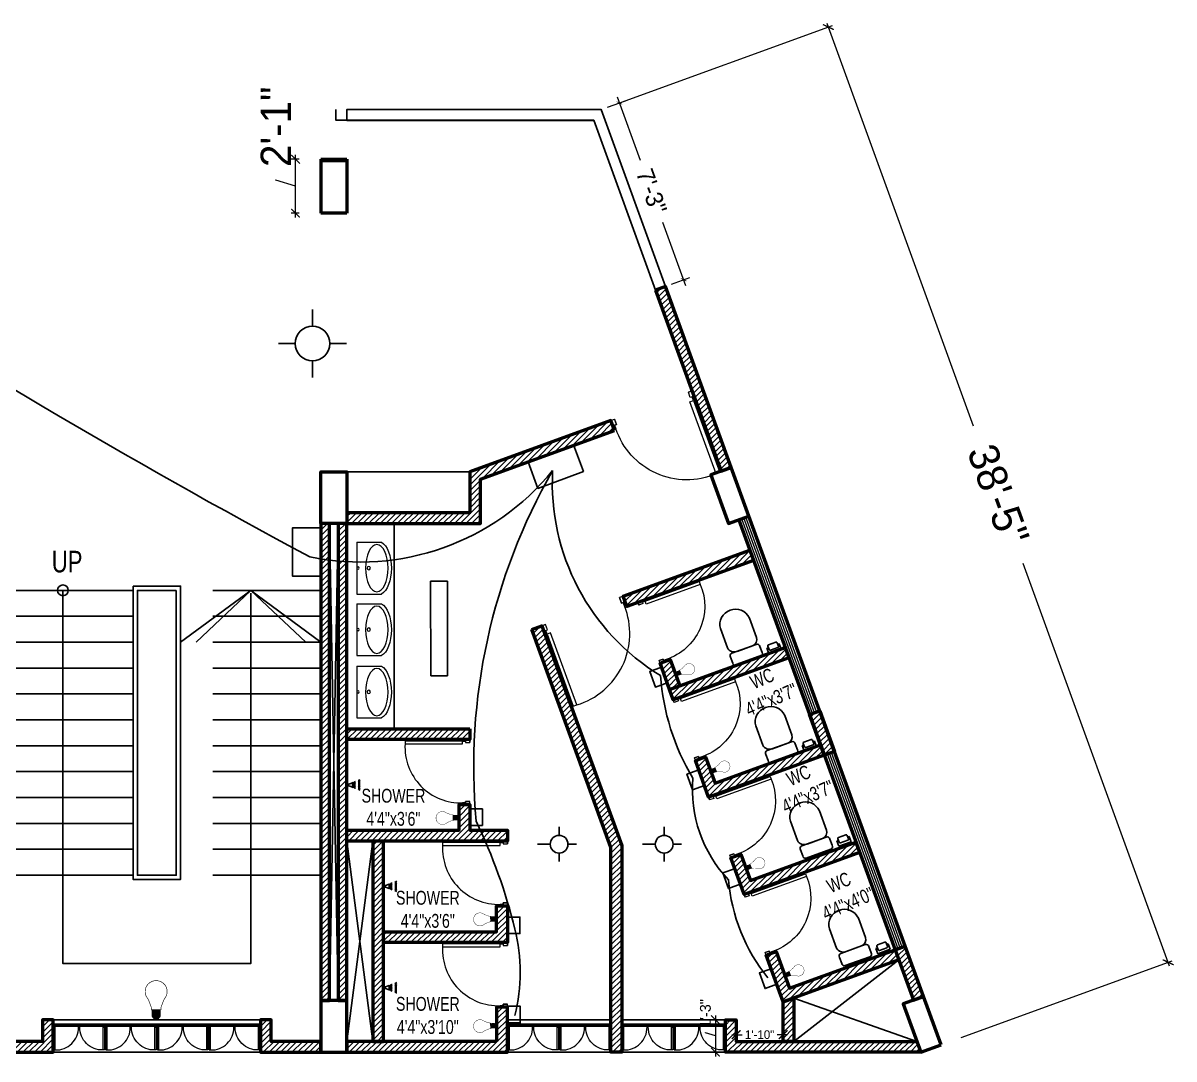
# Model space of a CAD drawing. Extents: x 288 to 4186, y -162 to 1891.
# Drawn here: x 2852 to 3385, y 155 to 635 of the extents above; entities that cross this region are included whole.
import ezdxf

# ---------------------------------------------------------------- set-up
doc = ezdxf.new("R2010")
doc.units = 0
doc.header["$LTSCALE"] = 10
doc.linetypes.add('DASHED2', pattern=[0.375, 0.25, -0.125])
for name, color, linetype, lineweight in [('A-TEXT', 7, 'Continuous', 5), ('ar-DOOR-WOOD', 44, 'Continuous', 0), ('column', 1, 'Continuous', 50), ('Dimension', 18, 'Continuous', 9), ('illustr-TOILET FIXTURE', 171, 'Continuous', 0), ('Main Wall', 250, 'Continuous', 13), ('window', 160, 'Continuous', 9)]:
    doc.layers.add(name, color=color, linetype=linetype, lineweight=lineweight)
for name, color, linetype in [('BOX', 7, 'Continuous'), ('conduit', 160, 'Continuous'), ('Electrical Installation', 50, 'Continuous'), ('plug ins', 7, 'Continuous')]:
    doc.layers.add(name, color=color, linetype=linetype)
doc.layers.add('hatch brick', color=32, linetype='Continuous', lineweight=0, transparency=0.4)
doc.styles.add('SIMPLE', font='romantic.ttf')
doc.dimstyles.new('Architectural', dxfattribs={"dimtxt": 14, "dimasz": 4, "dimexe": 2, "dimexo": 10, "dimgap": 0.09, "dimtad": 0, "dimdec": 0, "dimzin": 0, "dimdsep": 46, "dimlunit": 4, "dimtxsty": 'Standard', "dimblk": 'ARCHTICK', "dimcen": 0.09, "dimdle": 2, "dimclrd": 256, "dimclre": 256, "dimclrt": 256, "dimadec": 0, "dimazin": 0, "dimtfac": 1, "dimtdec": 0, "dimtofl": 0, "dimtmove": 1, "dimatfit": 2, "dimfxl": 12, "dimtolj": 1, "dimtzin": 0, "dimlwd": -1, "dimlwe": -1, "dimarcsym": 0})
doc.dimstyles.new('Architectural small', dxfattribs={"dimtxt": 8, "dimasz": 2, "dimexe": 3, "dimexo": 3, "dimgap": 0.09, "dimtad": 0, "dimdec": 0, "dimzin": 0, "dimdsep": 46, "dimlunit": 4, "dimtxsty": 'Standard', "dimblk": 'ARCHTICK', "dimcen": 0.09, "dimdle": 3, "dimclrd": 6, "dimclre": 6, "dimclrt": 5, "dimadec": 0, "dimazin": 0, "dimtfac": 1, "dimtdec": 0, "dimtofl": 0, "dimtmove": 1, "dimatfit": 2, "dimfxl": 12, "dimtolj": 1, "dimtzin": 0, "dimlwd": 18, "dimlwe": 18, "dimarcsym": 0})
pattern_1 = [(45, (0, 0), (-1.325825, 1.325825), [])]

# ---------------------------------------------------------------- blocks, each defined once
blk = doc.blocks.new('_ArchTick')
at = {"color": 0, "linetype": 'ByBlock', "const_width": 0.15}
blk.add_lwpolyline([(-0.5, -0.5), (0.5, 0.5)], dxfattribs=at)
blk = doc.blocks.new('*D29')
at = {"layer": 'Defpoints', "color": 0, "transparency": 16777216}
for p in [(3120.02, 594.81), (3382.68, 199.64), (3277.44, 161.42)]:
    blk.add_point(p, dxfattribs=at)
at = {"layer": 'Dimension', "transparency": 16777216}
for p, q in [((3224.57, 634.92), (3292.38, 448.22)), ((3129.42, 598.23), (3227.13, 633.72)), ((3383.36, 197.76), (3315.54, 384.45)), ((3286.84, 164.83), (3384.56, 200.32))]:
    blk.add_line(p, q, dxfattribs=at)
at = {"layer": 'Dimension', "transparency": 16777216, "xscale": 4, "yscale": 4, "zscale": 4}
for p, rotation in [((3225.25, 633.04), 109.9628844869782), ((3382.68, 199.64), 289.9628844869782)]:
    blk.add_blockref('_ArchTick', p, dxfattribs=dict(at, rotation=rotation))
at = {"layer": 'Dimension', "transparency": 16777216, "insert": (3303.96, 416.34), "char_height": 14, "attachment_point": 5, "rotation": 289.9629}
blk.add_mtext('\\A1;38\'-5"', dxfattribs=at)
blk = doc.blocks.new('*D31')
at = {"layer": 'Defpoints', "color": 0, "transparency": 16777216}
for p in [(3120.02, 594.81), (3149.78, 512.87), (3158.18, 515.92)]:
    blk.add_point(p, dxfattribs=at)
at = {"layer": 'Dimension', "color": 6, "lineweight": 18, "transparency": 16777216}
for p, q in [((3122.84, 595.84), (3131.24, 598.89)), ((3127.39, 600.68), (3138.03, 571.39)), ((3159.2, 513.1), (3148.56, 542.4)), ((3152.6, 513.9), (3161, 516.95))]:
    blk.add_line(p, q, dxfattribs=at)
at = {"layer": 'Dimension', "color": 6, "lineweight": 18, "transparency": 16777216, "xscale": 2, "yscale": 2, "zscale": 2}
for p, rotation in [((3128.42, 597.86), 109.9610434408243), ((3158.18, 515.92), 289.9610434408243)]:
    blk.add_blockref('_ArchTick', p, dxfattribs=dict(at, rotation=rotation))
at = {"layer": 'Dimension', "color": 5, "transparency": 16777216, "insert": (3143.3, 556.89), "char_height": 8, "attachment_point": 5, "rotation": 289.961}
blk.add_mtext('\\A1;7\'-3"', dxfattribs=at)
blk = doc.blocks.new('DOOR_45')
at = {"layer": 'ar-DOOR-WOOD'}
for p, q in [((-11008.75, 15426.44), (-11008.75, 15424.44)), ((-10968.75, 15426.44), (-11008.75, 15426.44)), ((-11008.75, 15424.44), (-10968.75, 15424.44)), ((-10968.75, 15427.44), (-10963.75, 15427.44)), ((-10968.75, 15427.44), (-10968.75, 15426.44)), ((-10968.75, 15424.44), (-10968.75, 15426.44)), ((-10968.75, 15426.44), (-10966.75, 15426.44)), ((-10966.75, 15426.44), (-10966.75, 15425.44)), ((-10966.75, 15425.44), (-10963.75, 15425.44)), ((-10963.75, 15427.44), (-10963.75, 15425.44)), ((-10968.75, 15382.44), (-10968.75, 15383.44)), ((-10968.75, 15383.44), (-10966.75, 15383.44)), ((-10968.75, 15382.44), (-10963.75, 15382.44)), ((-10966.75, 15384.44), (-10963.75, 15384.44)), ((-10966.75, 15383.44), (-10966.75, 15384.44)), ((-10963.75, 15382.44), (-10963.75, 15384.44))]:
    blk.add_line(p, q, dxfattribs=at)
for points in [[(-10968.75, 15426.44), (-11008.75, 15426.44), (-11008.75, 15424.44), (-10968.75, 15424.44)], [(-10963.75, 15427.44), (-10968.75, 15427.44), (-10968.75, 15426.44), (-10966.75, 15426.44), (-10966.75, 15425.44), (-10963.75, 15425.44)], [(-10968.75, 15383.44), (-10968.75, 15382.44), (-10963.75, 15382.44), (-10963.75, 15384.44), (-10966.75, 15384.44), (-10966.75, 15383.44)]]:
    blk.add_lwpolyline(points, close=True, dxfattribs=at)
blk.add_arc((-10969.89, 15422.35), 38.92, 176.90834, 271.67702, dxfattribs=at)
blk = doc.blocks.new('T-FIX-027')
at = {"layer": 'illustr-TOILET FIXTURE'}
for p, q in [((-11843.84, 14568.89), (-11843.84, 14557.43)), ((-11843.84, 14568.89), (-11843.84, 14557.43)), ((-11843.84, 14568.89), (-11819.84, 14568.89)), ((-11843.84, 14568.89), (-11819.84, 14568.89)), ((-11819.84, 14568.89), (-11819.84, 14557.43)), ((-11819.84, 14568.89), (-11819.84, 14557.43))]:
    blk.add_line(p, q, dxfattribs=at)
for centre, radius in [((-11831.91, 14568.32), 0.508), ((-11831.91, 14568.32), 0.508), ((-11831.91, 14563.34), 0.762), ((-11831.91, 14563.34), 0.762)]:
    blk.add_circle(centre, radius, dxfattribs=at)
blk.add_ellipse((-11831.84, 14559.64), major_axis=(-10.93, 0), ratio=0.480383, dxfattribs=at)
blk.add_ellipse((-11831.84, 14559.64), major_axis=(-10.93, 0), ratio=0.480383, dxfattribs=at)
blk.add_ellipse((-11831.84, 14558.89), major_axis=(-12.37, 0), ratio=0.48498, start_param=6.528919, end_param=9.179045, dxfattribs=at)
blk.add_ellipse((-11831.84, 14558.89), major_axis=(-12.37, 0), ratio=0.48498, start_param=6.528919, end_param=9.179045, dxfattribs=at)
blk = doc.blocks.new('stair final')
for points in [[(82, 124), (82, -90), (-70, -90), (-70, 124)], [(-37.5, 124), (-37.5, -49), (49.5, -49), (49.5, 122.75)], [(17, 100), (49.5, 124), (82, 100)], [(24.2, 100), (49.5, 124)], [(49.5, 124), (75, 100)], [(82, -8), (82, -90)]]:
    blk.add_lwpolyline(points)
blk.add_lwpolyline([(-5, 126), (17, 126), (17, -10), (-5, -10)], close=True)
blk.add_circle((-37.5, 124), 2.49)
at = {"layer": 'BOX', "ltscale": 2000}
for p, q in [((-5, 124), (-70, 124)), ((-5, 112), (-70, 112)), ((-5, 100), (-70, 100)), ((-5, 88), (-70, 88)), ((-5, 76), (-70, 76)), ((-5, 64), (-70, 64)), ((-5, 52), (-70, 52)), ((-5, 40), (-70, 40)), ((-5, 28), (-70, 28)), ((-5, 16), (-70, 16)), ((-5, 4), (-70, 4)), ((-5, -8), (-70, -8)), ((0, -8), (-3, -8)), ((15, -8), (12, -8))]:
    blk.add_line(p, q, dxfattribs=at)
at = {"layer": 'BOX', "linetype": 'DASHED2', "ltscale": 20}
for p, q in [((82, 124), (17, 124)), ((82, 112), (17, 112)), ((82, 100), (17, 100)), ((82, 88), (17, 88)), ((82, 76), (17, 76)), ((82, 64), (17, 64)), ((82, 52), (17, 52)), ((82, 40), (17, 40)), ((82, 28), (17, 28)), ((82, 16), (17, 16)), ((82, 4), (17, 4)), ((82, -8), (17, -8))]:
    blk.add_line(p, q, dxfattribs=at)
at = {"layer": 'BOX', "ltscale": 2000}
for points in [[(17, 124), (17, -10), (-5, -10), (-5, 124)], [(-3, 124), (15, 124)]]:
    blk.add_lwpolyline(points, dxfattribs=at)
blk.add_lwpolyline([(15, 124), (15, -8), (-3, -8), (-3, 124)], close=True, dxfattribs=at)
blk = doc.blocks.new('wc')
at = {"linetype": 'Continuous'}
for p, q in [((17795.02, 10409.39), (17795.02, 10412.39)), ((17796.16, 10413.89), (17808.33, 10413.89)), ((17809.55, 10412.39), (17809.55, 10409.39)), ((17795.14, 10404.89), (17795.14, 10395.33)), ((17808.24, 10407.89), (17796.16, 10407.89)), ((17806.43, 10407.89), (17798.79, 10407.89)), ((17809.43, 10395.33), (17809.43, 10404.89)), ((17802.29, 10388.83), (17802.29, 10388.83))]:
    blk.add_line(p, q, dxfattribs=at)
for centre, radius, start, end in [((17796.22, 10412.67), 1.22, 92.839, 193.0763), ((17796.22, 10409.11), 1.22, 166.9235, 267.161), ((17808.21, 10409.24), 1.35, 271.2066, 6.2687), ((17808.28, 10412.6), 1.29, 350.3937, 88.0376), ((17798.7, 10404.28), 3.61, 88.6213, 170.3077), ((17806.43, 10404.89), 3, 0, 90), ((17802.2, 10395.91), 7.08, 184.6705, 270.7333), ((17802.38, 10395.91), 7.08, 269.2667, 355.3295)]:
    blk.add_arc(centre, radius, start, end, dxfattribs=at)
blk = doc.blocks.new('nap')
at = {"linetype": 'Continuous'}
for p, q in [((17810.88, 10410.98), (17810.88, 10413.6)), ((17810.88, 10413.6), (17817, 10413.6)), ((17811.65, 10410.98), (17810.88, 10410.98)), ((17811.65, 10410.19), (17811.65, 10411.93)), ((17812.15, 10412.43), (17815.76, 10412.43)), ((17815.76, 10409.69), (17812.15, 10409.69)), ((17816.26, 10411.93), (17816.26, 10410.19)), ((17817, 10410.98), (17816.26, 10410.98)), ((17817, 10413.6), (17817, 10410.98))]:
    blk.add_line(p, q, dxfattribs=at)
for centre, start, end in [((17812.15, 10411.93), 90, 180), ((17812.15, 10410.19), 180, 270), ((17815.76, 10411.93), 0, 90), ((17815.76, 10410.19), 270, 0)]:
    blk.add_arc(centre, 0.5, start, end, dxfattribs=at)
blk = doc.blocks.new('toilet stair block final')
h = blk.add_hatch()
h.set_pattern_fill('ANSI31', color=256, scale=15)
h.set_pattern_definition([(45, (1.7069, -4.6996), (-1.325825, 1.325825), [])])
h.paths.add_polyline_path([(145.14, -46.57), (150.14, -44.75), (150.14, -64.82), (145.14, -64.82)])
at = {"layer": 'hatch brick'}
h = blk.add_hatch(dxfattribs=at)
h.set_pattern_fill('ANSI31', color=256, scale=15)
h.set_pattern_definition(pattern_1)
h.paths.add_polyline_path([(85.96, 283.35), (116.45, 199.41), (121.15, 201.12), (90.63, 285.05)])
h = blk.add_hatch(dxfattribs=at)
h.set_pattern_fill('ANSI31', color=256, scale=15)
h.set_pattern_definition(pattern_1)
edge = h.paths.add_edge_path()
edge.add_line((67.04, 218.27), (65.33, 222.97))
edge.add_line((65.33, 222.97), (0, 199.18))
edge.add_line((0, 199.18), (0, 180.18))
edge.add_line((0, 180.18), (-57, 180.18))
edge.add_line((-57, 180.18), (-57, 175.18))
edge.add_line((-57, 175.18), (5, 175.18))
edge.add_line((5, 175.18), (5, 195.68))
edge.add_line((5, 195.68), (67.04, 218.27))
h = blk.add_hatch(dxfattribs=at)
h.set_pattern_fill('ANSI31', color=256, scale=15)
h.set_pattern_definition(pattern_1)
h.paths.add_polyline_path([(-233, 175.18), (-233, -45.82), (-229, -45.82), (-229, 175.18)])
h = blk.add_hatch(dxfattribs=at)
h.set_pattern_fill('ANSI31', color=256, scale=15)
h.set_pattern_definition([(45, (7, 0), (-1.325825, 1.325825), [])])
h.paths.add_polyline_path([(-225, 175.18), (-225, -45.82), (-221, -45.82), (-221, 175.18)])
h = blk.add_hatch(dxfattribs=at)
h.set_pattern_fill('ANSI31', color=256, scale=15)
h.set_pattern_definition([(45, (164, 0), (-1.325825, 1.325825), [])])
h.paths.add_polyline_path([(-69, 175.18), (-69, -45.82), (-65, -45.82), (-65, 175.18)])
h = blk.add_hatch(dxfattribs=at)
h.set_pattern_fill('ANSI31', color=256, scale=15)
h.set_pattern_definition(pattern_1)
h.paths.add_polyline_path([(-61, 175.18), (-61, -45.82), (-57, -45.82), (-57, 175.18)])
h = blk.add_hatch(dxfattribs=at)
h.set_pattern_fill('ANSI31', color=256, scale=15)
h.set_pattern_definition([(45, (-1.4041, 77.1201), (-1.325825, 1.325825), [])])
h.paths.add_polyline_path([(131.46, 158.06), (72.72, 136.72), (71.01, 141.42), (129.75, 162.76)])
h = blk.add_hatch(dxfattribs=at)
h.set_pattern_fill('ANSI31', color=256, scale=15)
h.set_pattern_definition(pattern_1)
edge = h.paths.add_edge_path()
edge.add_line((28.72, 126.06), (33.42, 127.77))
edge.add_line((33.42, 127.77), (70.4, 25.94))
edge.add_line((70.4, 25.94), (70.4, -69.82))
edge.add_line((70.4, -69.82), (65.4, -69.82))
edge.add_line((65.4, -69.82), (65.4, 25.06))
edge.add_line((65.4, 25.06), (28.72, 126.06))
h = blk.add_hatch(dxfattribs=at)
h.set_pattern_fill('ANSI31', color=256, scale=15)
h.set_pattern_definition([(45, (-1.0627, 76.1802), (-1.325825, 1.325825), [])])
edge = h.paths.add_edge_path()
edge.add_line((94.28, 93.48), (88.13, 110.4))
edge.add_line((88.13, 110.4), (92.83, 112.11))
edge.add_line((92.83, 112.11), (97.27, 99.88))
edge.add_line((97.27, 99.88), (146.14, 117.64))
edge.add_line((146.14, 117.64), (147.85, 112.94))
edge.add_line((147.85, 112.94), (94.28, 93.48))
h = blk.add_hatch(dxfattribs=at)
h.set_pattern_fill('ANSI31', color=256, scale=15)
h.set_pattern_definition([(45, (-56625.152, -18759.7349), (-1.325825215, 1.325825215), [])])
edge = h.paths.add_edge_path()
edge.add_line((157.41, 86.62), (162.11, 88.33))
edge.add_line((162.11, 88.33), (168.94, 69.53))
edge.add_line((168.94, 69.53), (164.23, 67.82))
edge.add_line((164.23, 67.82), (157.4, 86.62))
h = blk.add_hatch(dxfattribs=at)
h.set_pattern_fill('ANSI31', color=256, scale=15)
h.set_pattern_definition(pattern_1)
h.paths.add_polyline_path([(0, 80), (0, 75), (-57, 75), (-57, 80)])
h = blk.add_hatch(dxfattribs=at)
h.set_pattern_fill('ANSI31', color=256, scale=15)
h.set_pattern_definition([(45, (15.3236, 31.0638), (-1.325825, 1.325825), [])])
edge = h.paths.add_edge_path()
edge.add_line((110.66, 48.37), (104.52, 65.29))
edge.add_line((104.52, 65.29), (109.22, 66.99))
edge.add_line((109.22, 66.99), (113.66, 54.77))
edge.add_line((113.66, 54.77), (162.52, 72.52))
edge.add_line((162.52, 72.52), (164.23, 67.82))
edge.add_line((164.23, 67.82), (110.66, 48.37))
h = blk.add_hatch(dxfattribs=at)
h.set_pattern_fill('ANSI31', color=256, scale=15)
h.set_pattern_definition(pattern_1)
h.paths.add_polyline_path([(0, 28), (-57, 28), (-57, 33), (-5, 33), (-5, 45), (0, 45), (0, 33), (17.4, 33), (17.4, 28)])
h = blk.add_hatch(dxfattribs=at)
h.set_pattern_fill('ANSI31', color=256, scale=15)
h.set_pattern_definition(pattern_1)
h.paths.add_polyline_path([(-45, -64.82), (-40, -64.82), (-40, 28), (-45, 28)])
h = blk.add_hatch(dxfattribs=at)
h.set_pattern_fill('ANSI31', color=256, scale=15)
h.set_pattern_definition([(45, (15.3236, 31.0638), (-1.325825, 1.325825), [])])
h.paths.add_polyline_path([(125.34, 7.95), (120.9, 20.17), (125.6, 21.88), (130.04, 9.66), (178.91, 27.41), (180.62, 22.71), (127.05, 3.25)])
h = blk.add_hatch(dxfattribs=at)
h.set_pattern_fill('ANSI31', color=256, scale=15)
h.set_pattern_definition([(45, (17.4023, 0), (-1.325825, 1.325825), [])])
h.paths.add_polyline_path([(-40, -14), (12.4, -14), (12.4, -2), (17.4, -2), (17.4, -19), (-40, -19)])
h = blk.add_hatch(dxfattribs=at)
h.set_pattern_fill('ANSI31', color=256, scale=15)
h.set_pattern_definition(pattern_1)
h.paths.add_polyline_path([(201.71, -20.7), (197.01, -22.41), (205.51, -45.81), (210.21, -44.1)])
h = blk.add_hatch(dxfattribs=at)
h.set_pattern_fill('ANSI31', color=256, scale=15)
h.set_pattern_definition([(45, (33.4168, -18.7522), (-1.325825, 1.325825), [])])
h.paths.add_polyline_path([(143.44, -41.87), (137.29, -24.95), (141.99, -23.24), (148.14, -40.16), (197.01, -22.41), (198.72, -27.11), (145.14, -46.57)])
h = blk.add_hatch(dxfattribs=at)
h.set_pattern_fill('ANSI31', color=256, scale=15)
h.set_pattern_definition(pattern_1)
h.paths.add_polyline_path([(12.4, -64.82), (0, -64.82), (-57, -64.82), (-57, -69.82), (17.4, -69.82), (17.4, -49), (12.4, -49)])
h = blk.add_hatch(dxfattribs=at)
h.set_pattern_fill('ANSI31', color=256, scale=15)
h.set_pattern_definition(pattern_1)
h.paths.add_polyline_path([(-193, -64.82), (-193, -54.82), (-198, -54.82), (-198, -64.82), (-221, -64.82), (-221, -69.82), (-193, -69.82)])
h = blk.add_hatch(dxfattribs=at)
h.set_pattern_fill('ANSI31', color=256, scale=15)
h.set_pattern_definition(pattern_1)
h.paths.add_polyline_path([(-97, -64.82), (-97, -69.82), (-69, -69.82), (-69, -64.82), (-92, -64.82), (-92, -54.82), (-97, -54.82)])
h = blk.add_hatch(dxfattribs=at)
h.set_pattern_fill('ANSI31', color=256, scale=15)
h.set_pattern_definition(pattern_1)
h.paths.add_polyline_path([(118.4, -54.82), (123.4, -54.82), (123.4, -64.82), (207.11, -64.82), (208.92, -69.82), (118.4, -69.82)])
for points in [[(-62, 367), (-62, 362), (57.4, 362), (85.96, 283.35)], [(90.63, 285.05), (60.9, 367), (-57, 367)], [(-229, 175.18), (-225, -45.82)], [(-229, -45.82), (-225, 175.18)], [(-65, -45.82), (-61, 175.18)], [(-65, 175.18), (-61, -45.82)], [(-57, 28), (-45, -64.82)], [(-57, -64.82), (-45, 28)], [(150.14, -64.82), (198.72, -27.11)], [(150.14, -44.75), (207.11, -64.82)]]:
    blk.add_lwpolyline(points)
at = {"color": 0, "lineweight": 50}
for points in [[(85.96, 283.35), (116.45, 199.41), (121.15, 201.12), (90.63, 285.05), (85.96, 283.35)], [(67.04, 218.27), (65.33, 222.97), (0, 199.18), (0, 180.18), (-57, 180.18), (-57, 175.18), (5, 175.18), (5, 195.68), (67.04, 218.27)], [(124.63, 176.85), (197.01, -22.41), (201.71, -20.7), (129.33, 178.56)], [(28.72, 126.06), (33.42, 127.77), (70.4, 25.94), (70.4, -69.82), (65.4, -69.82), (65.4, 25.06), (28.72, 126.06)], [(94.28, 93.48), (88.13, 110.4), (92.83, 112.11), (97.27, 99.88), (146.14, 117.64), (147.85, 112.94), (94.28, 93.48), (94.28, 93.48)], [(157.41, 86.62), (162.11, 88.33), (168.94, 69.53), (164.23, 67.82), (157.4, 86.62)], [(0, 80), (0, 75), (-57, 75), (-57, 80), (0, 80)], [(110.66, 48.37), (104.52, 65.29), (109.22, 66.99), (113.66, 54.77), (162.52, 72.52), (164.23, 67.82), (110.66, 48.37), (110.66, 48.37)], [(0, 28), (-57, 28), (-57, 33), (-5, 33), (-5, 45), (0, 45), (0, 33), (17.4, 33), (17.4, 28), (0, 28)], [(125.34, 7.95), (120.9, 20.17), (125.6, 21.88), (130.04, 9.66), (178.91, 27.41), (180.62, 22.71), (127.05, 3.25), (125.34, 7.95)], [(143.44, -41.87), (137.29, -24.95), (141.99, -23.24), (148.14, -40.16), (197.01, -22.41), (198.72, -27.11), (145.14, -46.57), (143.44, -41.87)], [(12.4, -64.82), (0, -64.82), (0, -64.82), (-57, -64.82), (-57, -69.82), (17.4, -69.82), (17.4, -69.82), (17.4, -49), (12.4, -49), (12.4, -64.82)]]:
    blk.add_lwpolyline(points, dxfattribs=at)
at = {"color": 1, "lineweight": 50}
blk.add_lwpolyline([(-57, 175.18), (-69, 175.18), (-69, 199.18), (-57, 199.18), (-57, 175.18)], dxfattribs=at)
for points in [[(129.33, 178.56), (121.14, 201.12), (111.74, 197.7), (119.93, 175.15)], [(218.32, -66.4), (210.21, -44.07), (200.81, -47.49), (208.92, -69.82)]]:
    blk.add_lwpolyline(points, close=True, dxfattribs=at)
at = {"color": 0, "lineweight": 50}
for points in [[(-61, 175.18), (-61, -45.82), (-57, -45.82), (-57, 175.18)], [(131.46, 158.06), (72.72, 136.72), (71.01, 141.42), (129.75, 162.76)], [(147.85, 112.94), (94.28, 93.48), (92.57, 98.18), (146.14, 117.64)], [(-45, -64.82), (-40, -64.82), (-40, 28), (-45, 28)], [(-40, -14), (12.4, -14), (12.4, -2), (17.4, -2), (17.4, -19), (-40, -19)], [(201.71, -20.7), (197.01, -22.41), (205.51, -45.81), (210.21, -44.1)], [(145.14, -46.57), (150.14, -44.75), (150.14, -64.82), (145.14, -64.82)], [(-193, -64.82), (-193, -54.82), (-198, -54.82), (-198, -64.82), (-221, -64.82), (-221, -69.82), (-193, -69.82)], [(-97, -64.82), (-97, -69.82), (-69, -69.82), (-69, -64.82), (-92, -64.82), (-92, -54.82), (-97, -54.82)], [(118.4, -54.82), (118.4, -54.82), (123.4, -54.82), (123.4, -64.82), (207.11, -64.82), (208.92, -69.82), (118.4, -69.82)]]:
    blk.add_lwpolyline(points, close=True, dxfattribs=at)
blk.add_lwpolyline([(-193, -69.82), (-97, -69.82), (-97, -54.82), (-193, -54.82)], close=True)
at = {"layer": 'BOX', "ltscale": 2000}
for p, q in [((0, 199.18), (-57, 199.18)), ((-57, 175.18), (-57, 80.18)), ((-35, 175.18), (-35, 80.18))]:
    blk.add_line(p, q, dxfattribs=at)
for points in [[(65.4, -69.82), (17.4, -69.82), (17.4, -54.82), (65.4, -54.82)], [(118.4, -69.82), (70.4, -69.82), (70.4, -54.82), (118.4, -54.82)]]:
    blk.add_lwpolyline(points, close=True, dxfattribs=at)
at = {"layer": 'Main Wall', "color": 1, "lineweight": 50}
for points in [[(-233, 175.18), (-221, 175.18), (-221, 199.18), (-233, 199.18), (-233, 175.18)], [(-233, -69.82), (-221, -69.82), (-221, -45.82), (-233, -45.82), (-233, -69.82)], [(-69, -69.82), (-57, -69.82), (-57, -45.82), (-69, -45.82), (-69, -69.82)]]:
    blk.add_lwpolyline(points, dxfattribs=at)
at = {"layer": 'Main Wall', "color": 0, "lineweight": 50}
for points in [[(-233, 175.18), (-233, -45.82), (-229, -45.82), (-229, 175.18)], [(-225, 175.18), (-225, -45.82), (-221, -45.82), (-221, 175.18)], [(-69, 175.18), (-69, -45.82), (-65, -45.82), (-65, 175.18)]]:
    blk.add_lwpolyline(points, close=True, dxfattribs=at)
at = {"layer": 'window', "ltscale": 2000}
for points in [[(158.82, 87.14), (126.05, 177.37)], [(159.76, 87.48), (126.98, 177.71)], [(160.7, 87.82), (127.92, 178.05)], [(198.42, -21.9), (165.65, 68.34)], [(199.36, -21.55), (166.59, 68.68)], [(200.3, -21.21), (167.53, 69.02)]]:
    blk.add_lwpolyline(points, dxfattribs=at)
at = {"extrusion": (0, 0, -1)}
for p, xscale, yscale, zscale, rotation in [((16117.31, 4701.45), 0.8888892124533201, 0.8888892124533201, -0.8888892124533201, 69.99006771556789), ((3281.08, -12023.71), 0.6666666666666669, 0.6666666666666669, -0.6666666666666669, 340.0389565718659), ((3264.7, -12068.82), 0.6666666666666669, 0.6666666666666669, -0.6666666666666669, 340.0389565718659), ((3248.31, -12113.94), 0.6666666666666669, 0.6666666666666669, -0.6666666666666669, 340.0389565718659), ((3231.93, -12159.05), 0.6666666666666669, 0.6666666666666669, -0.6666666666666669, 340.0389565718659)]:
    blk.add_blockref('DOOR_45', p, dxfattribs=dict(at, xscale=xscale, yscale=yscale, zscale=zscale, rotation=rotation))
blk.add_blockref('stair final', (-151, 20.18))
at = {"extrusion": (0, 0, -1), "zscale": -1, "rotation": 160.0389565718658}
for name, p in [('wc', (20158.79, 3822.37)), ('nap', (20157.38, 3822.57)), ('wc', (20142.41, 3777.25)), ('nap', (20141, 3777.46)), ('wc', (20126.36, 3733.08)), ('nap', (20124.95, 3733.28)), ('wc', (20108.27, 3683.26)), ('nap', (20106.86, 3683.46))]:
    blk.add_blockref(name, p, dxfattribs=at)
at = {"xscale": 0.666666606798147, "yscale": 0.666666606798147, "zscale": 0.666666606798147}
for p in [(7309.17, -10209.96), (7326.57, -10256.96), (7326.57, -10303.96)]:
    blk.add_blockref('DOOR_45', p, dxfattribs=at)
at = {"layer": 'illustr-TOILET FIXTURE', "extrusion": (0, 0, -1), "zscale": -1, "rotation": 270}
for p in [(-14516.54, -11677.4), (-14516.54, -11705.92), (-14516.54, -11734.81)]:
    blk.add_blockref('T-FIX-027', p, dxfattribs=at)
at = {"layer": 'Main Wall', "xscale": 0.888888888888914, "yscale": 0.888888888888914, "zscale": 0.888888888888914, "rotation": 109.9621850072985}
blk.add_blockref('DOOR_45', (9595.65, 13969.5), dxfattribs=at)
blk = doc.blocks.new('DOOR_40')
at = {"layer": 'ar-DOOR-WOOD'}
for p, q in [((-11029.1, 15421.4), (-11064.1, 15421.4)), ((-11064.1, 15421.4), (-11064.1, 15419.4)), ((-11064.1, 15419.4), (-11029.1, 15419.4)), ((-11029.1, 15422.4), (-11024.1, 15422.4)), ((-11029.1, 15422.4), (-11029.1, 15421.4)), ((-11029.1, 15419.4), (-11029.1, 15421.4)), ((-11029.1, 15421.4), (-11027.1, 15421.4)), ((-11027.1, 15421.4), (-11027.1, 15420.4)), ((-11027.1, 15420.4), (-11024.1, 15420.4)), ((-11024.1, 15422.4), (-11024.1, 15420.4)), ((-11029.1, 15383.4), (-11027.1, 15383.4)), ((-11029.1, 15382.4), (-11029.1, 15383.4)), ((-11029.1, 15382.4), (-11024.1, 15382.4)), ((-11027.1, 15383.4), (-11027.1, 15384.4)), ((-11027.1, 15384.4), (-11024.1, 15384.4)), ((-11024.1, 15382.4), (-11024.1, 15384.4))]:
    blk.add_line(p, q, dxfattribs=at)
blk.add_arc((-11029.4, 15418.2), 34.8, 178.03, 270.3561, dxfattribs=at)
blk = doc.blocks.new('ftt')
at = {"layer": 'plug ins', "linetype": 'Continuous'}
for p, q in [((76688.16, 107266.81), (76688.07, 107267.06)), ((76688.16, 107266.81), (76688.07, 107267.06)), ((76688.3, 107266.45), (76688.2, 107266.7)), ((76688.3, 107266.45), (76688.2, 107266.7)), ((76688.44, 107266.09), (76688.34, 107266.34)), ((76688.44, 107266.09), (76688.34, 107266.34)), ((76688.77, 107266.81), (76688.7, 107267.06)), ((76688.87, 107266.45), (76688.8, 107266.7)), ((76688.98, 107264.67), (76688.89, 107264.92)), ((76688.98, 107264.67), (76688.89, 107264.92)), ((76688.97, 107266.09), (76688.9, 107266.34)), ((76689.12, 107264.31), (76689.02, 107264.56)), ((76689.12, 107264.31), (76689.02, 107264.56)), ((76689.26, 107263.95), (76689.16, 107264.2)), ((76689.26, 107263.95), (76689.16, 107264.2)), ((76689.34, 107266.81), (76689.3, 107267.06)), ((76689.37, 107264.67), (76689.3, 107264.92)), ((76689.39, 107263.6), (76689.3, 107263.85)), ((76689.39, 107263.6), (76689.3, 107263.85)), ((76689.41, 107266.45), (76689.36, 107266.7)), ((76689.47, 107264.31), (76689.4, 107264.56)), ((76689.47, 107266.09), (76689.43, 107266.34)), ((76689.44, 107263.47), (76691.44, 107263.47)), ((76690.06, 107261.85), (76689.44, 107263.47)), ((76690.06, 107261.85), (76689.44, 107263.47)), ((76690.06, 107261.85), (76689.44, 107263.47)), ((76689.57, 107263.95), (76689.5, 107264.2)), ((76689.67, 107263.6), (76689.6, 107263.85)), ((76689.74, 107264.67), (76689.69, 107264.92)), ((76689.8, 107264.31), (76689.76, 107264.56)), ((76689.87, 107263.95), (76689.82, 107264.2)), ((76689.9, 107266.81), (76689.87, 107267.06)), ((76689.93, 107263.6), (76689.89, 107263.85)), ((76689.93, 107266.45), (76689.91, 107266.7)), ((76689.96, 107266.09), (76689.94, 107266.34)), ((76690.09, 107264.67), (76690.07, 107264.92)), ((76690.12, 107264.31), (76690.1, 107264.56)), ((76690.16, 107263.95), (76690.13, 107264.2)), ((76690.19, 107263.6), (76690.17, 107263.85)), ((76690.44, 107266.81), (76690.44, 107267.06)), ((76690.44, 107266.45), (76690.44, 107266.7)), ((76690.44, 107266.09), (76690.44, 107266.34)), ((76690.44, 107264.67), (76690.44, 107264.92)), ((76690.44, 107264.31), (76690.44, 107264.56)), ((76690.44, 107263.95), (76690.44, 107264.2)), ((76690.44, 107263.6), (76690.44, 107263.85)), ((76690.69, 107263.6), (76690.71, 107263.85)), ((76690.72, 107263.95), (76690.74, 107264.2)), ((76690.75, 107264.31), (76690.78, 107264.56)), ((76690.79, 107264.67), (76690.81, 107264.92)), ((76690.81, 107261.85), (76691.44, 107263.47)), ((76690.92, 107266.09), (76690.94, 107266.34)), ((76690.94, 107263.6), (76690.99, 107263.85)), ((76690.95, 107266.45), (76690.98, 107266.7)), ((76690.99, 107266.81), (76691.01, 107267.06)), ((76691.01, 107263.95), (76691.06, 107264.2)), ((76691.08, 107264.31), (76691.12, 107264.56)), ((76691.14, 107264.67), (76691.19, 107264.92)), ((76691.21, 107263.6), (76691.28, 107263.85)), ((76691.31, 107263.95), (76691.38, 107264.2)), ((76691.41, 107266.09), (76691.46, 107266.34)), ((76691.41, 107264.31), (76691.48, 107264.56)), ((76691.48, 107266.45), (76691.52, 107266.7)), ((76691.48, 107263.6), (76691.58, 107263.85)), ((76691.51, 107264.67), (76691.58, 107264.92)), ((76691.54, 107266.81), (76691.59, 107267.06)), ((76691.62, 107263.95), (76691.72, 107264.2)), ((76691.76, 107264.31), (76691.85, 107264.56)), ((76691.9, 107264.67), (76691.99, 107264.92)), ((76691.91, 107266.09), (76691.98, 107266.34)), ((76692.01, 107266.45), (76692.09, 107266.7)), ((76692.12, 107266.81), (76692.19, 107267.06)), ((76692.45, 107266.09), (76692.54, 107266.34)), ((76692.58, 107266.45), (76692.68, 107266.7)), ((76692.72, 107266.81), (76692.82, 107267.06)), ((76690.06, 107261.85), (76690.06, 107260.87)), ((76690.81, 107261.85), (76690.81, 107260.87))]:
    blk.add_line(p, q, dxfattribs=at)
blk = doc.blocks.new('drter')
at = {"layer": 'plug ins', "rotation": 90}
blk.add_blockref('ftt', (183966.31, 30586.27), dxfattribs=at)
blk = doc.blocks.new('*D38')
at = {"layer": 'Defpoints', "color": 0, "transparency": 16777216}
for p in [(3177.52, 173), (3172.93, 158), (3177.52, 158)]:
    blk.add_point(p, dxfattribs=at)
at = {"layer": 'Dimension', "transparency": 16777216}
for p, q in [((3167.52, 173), (3170.93, 173)), ((3172.93, 175), (3172.93, 156)), ((3168.29, 166.89), (3168.29, 167.07)), ((3172.93, 165.5), (3168.29, 166.89)), ((3167.52, 158), (3170.93, 158))]:
    blk.add_line(p, q, dxfattribs=at)
at = {"layer": 'Dimension', "transparency": 16777216, "xscale": 4, "yscale": 4, "zscale": 4}
for p, rotation in [((3172.93, 173), 90), ((3172.93, 158), 270)]:
    blk.add_blockref('_ArchTick', p, dxfattribs=dict(at, rotation=rotation))
at = {"layer": 'Dimension', "transparency": 16777216, "insert": (3168.29, 175.91), "char_height": 14, "attachment_point": 5, "rotation": 90}
blk.add_mtext('\\A1;{\\H0.35714x;1\'-3"}', dxfattribs=at)
blk = doc.blocks.new('*D39')
at = {"layer": 'Defpoints', "color": 0, "transparency": 16777216}
for p in [(3204.26, 166.07), (3182.52, 163), (3204.26, 163)]:
    blk.add_point(p, dxfattribs=at)
at = {"layer": 'Dimension', "transparency": 16777216}
for p, q in [((3182.52, 173), (3182.52, 168.07)), ((3204.26, 173), (3204.26, 168.07)), ((3180.52, 166.07), (3185.3, 166.07)), ((3206.26, 166.07), (3201.48, 166.07))]:
    blk.add_line(p, q, dxfattribs=at)
at = {"layer": 'Dimension', "transparency": 16777216, "xscale": 4, "yscale": 4, "zscale": 4, "rotation": 180}
blk.add_blockref('_ArchTick', (3182.52, 166.07), dxfattribs=at)
at = {"layer": 'Dimension', "transparency": 16777216, "xscale": 4, "yscale": 4, "zscale": 4}
blk.add_blockref('_ArchTick', (3204.26, 166.07), dxfattribs=at)
at = {"layer": 'Dimension', "transparency": 16777216, "insert": (3193.39, 166.07), "char_height": 14, "attachment_point": 5}
blk.add_mtext('\\A1;{\\H0.28571x;1\'-10"}', dxfattribs=at)
blk = doc.blocks.new('*D40')
at = {"layer": 'Defpoints', "color": 0, "transparency": 16777216}
for p in [(2978.38, 571.81), (2990.12, 571.81), (2990.12, 546.81)]:
    blk.add_point(p, dxfattribs=at)
at = {"layer": 'Dimension', "transparency": 16777216}
for p, q in [((2980.12, 571.81), (2976.38, 571.81)), ((2978.38, 544.81), (2978.38, 573.81)), ((2969.24, 562.05), (2969.24, 562.23)), ((2978.38, 559.31), (2969.24, 562.05)), ((2980.12, 546.81), (2976.38, 546.81))]:
    blk.add_line(p, q, dxfattribs=at)
at = {"layer": 'Dimension', "transparency": 16777216, "xscale": 4, "yscale": 4, "zscale": 4}
for p, rotation in [((2978.38, 571.81), 90), ((2978.38, 546.81), 270)]:
    blk.add_blockref('_ArchTick', p, dxfattribs=dict(at, rotation=rotation))
at = {"layer": 'Dimension', "transparency": 16777216, "insert": (2969.24, 586.82), "char_height": 14, "attachment_point": 5, "rotation": 90}
blk.add_mtext('\\A1;2\'-1"', dxfattribs=at)
blk = doc.blocks.new('LED')
for p, q in [((-12.1, -25.6), (11.9, -25.6)), ((-11.6, -7.7), (11.7, -7.7)), ((-11.6, -11), (11.7, -9.6)), ((-11.6, -13.3), (11.7, -11.8)), ((-11.5, -15.5), (11.8, -14.1)), ((-11.3, -17.8), (11.9, -16.3)), ((-11.2, -20), (12.1, -18.6)), ((-11.2, -22.2), (12.1, -20.8)), ((-11.2, -24.5), (12.1, -23.1))]:
    blk.add_line(p, q)
at = {"lineweight": 9}
blk.add_line((7.8, -3.1), (-7.8, -3.1), dxfattribs=at)
for points, const_width in [([(5.3, 0), (5.4, 0), (5.7, 0), (6.1, -0.1), (6.6, -0.3), (7, -0.6), (7.2, -0.9), (7.4, -1.2), (7.5, -1.5), (7.7, -2), (7.7, -2.5), (7.8, -3.1), (7.7, -2.5), (7.7, -2), (7.5, -1.5), (7.4, -1.2), (7.2, -0.9), (7, -0.6), (6.6, -0.3), (6.1, -0.1), (5.7, 0), (5.4, 0), (5.3, 0), (-5.3, 0), (-5.4, 0), (-5.5, 0), (-5.8, 0), (-6.1, -0.1), (-6.4, -0.2), (-6.7, -0.5), (-7, -0.7), (-7.3, -1.1), (-7.6, -1.7), (-7.7, -2.3), (-7.8, -3.1), (-7.8, -3.1), (-7.9, -3.2), (-8.1, -3.2), (-8.3, -3.3), (-8.9, -3.6), (-9.6, -4.1), (-10.3, -4.7), (-11, -5.4), (-11.2, -5.9), (-11.4, -6.4), (-11.6, -7), (-11.6, -7.7), (-12.2, -7.7), (-12.1, -26)], 2), ([(-5.3, 0), (-5.4, 0), (-5.5, 0), (-5.8, 0), (-6.1, -0.1), (-6.4, -0.2), (-6.7, -0.5), (-7, -0.7), (-7.3, -1.1), (-7.6, -1.7), (-7.7, -2.3), (-7.8, -3.1)], 1), ([(-0.1, -111.1), (-0.2, -111.1), (-1, -111.1), (-1.8, -111.1), (-2.6, -111.1), (-3.4, -111), (-4.2, -110.9), (-5, -110.8), (-5.8, -110.6), (-6.6, -110.5), (-7.4, -110.3), (-8.1, -110.1), (-8.9, -109.9), (-9.6, -109.7), (-10.4, -109.5), (-11.1, -109.2), (-11.8, -108.9), (-12.5, -108.7), (-13.2, -108.3), (-13.9, -108), (-14.6, -107.7), (-15.3, -107.3), (-16, -106.9), (-16.6, -106.6), (-17.3, -106.2), (-17.9, -105.7), (-18.5, -105.3), (-19.2, -104.8), (-19.8, -104.4), (-20.4, -103.9), (-20.9, -103.4), (-21.5, -102.9), (-22.1, -102.4), (-22.6, -101.9), (-23.1, -101.3), (-23.7, -100.8), (-24.2, -100.2), (-24.6, -99.6), (-25.1, -99), (-25.6, -98.4), (-26, -97.8), (-26.5, -97.2), (-26.9, -96.5), (-27.3, -95.9), (-27.7, -95.2), (-28.1, -94.6), (-28.4, -93.9), (-28.8, -93.2), (-29.1, -92.5), (-29.4, -91.8), (-29.7, -91.1), (-30, -90.4), (-30.2, -89.6), (-30.5, -88.9), (-30.7, -88.1), (-30.9, -87.4), (-31.1, -86.6), (-31.2, -85.9), (-31.4, -85.1), (-31.5, -84.3), (-31.6, -83.5), (-31.7, -82.7), (-31.8, -81.9), (-31.8, -81.1), (-31.9, -80.3), (-31.9, -79.5), (-31.9, -78.2), (-31.8, -77), (-31.7, -75.8), (-31.5, -74.6), (-31.3, -73.4), (-31.1, -72.2), (-30.8, -71.1), (-30.4, -69.9), (-30, -68.8), (-29.6, -67.7), (-29.2, -66.6), (-22.1, -55), (-14.6, -35.3), (-14.1, -29.7), (-14.1, -27.1), (-12.1, -25.6)], 1.8), ([(-0.1, -111.1), (0, -111.1), (0.8, -111.1), (1.6, -111.1), (2.5, -111.1), (3.3, -111), (4, -110.9), (4.8, -110.8), (5.6, -110.6), (6.4, -110.5), (7.2, -110.3), (7.9, -110.1), (8.7, -109.9), (9.4, -109.7), (10.2, -109.5), (10.9, -109.2), (11.6, -108.9), (12.3, -108.7), (13, -108.3), (13.7, -108), (14.4, -107.7), (15.1, -107.3), (15.8, -106.9), (16.4, -106.6), (17.1, -106.2), (17.7, -105.7), (18.3, -105.3), (19, -104.8), (19.6, -104.4), (20.2, -103.9), (20.7, -103.4), (21.3, -102.9), (21.9, -102.4), (22.4, -101.9), (22.9, -101.3), (23.5, -100.8), (24, -100.2), (24.5, -99.6), (24.9, -99), (25.4, -98.4), (25.8, -97.8), (26.3, -97.2), (26.7, -96.5), (27.1, -95.9), (27.5, -95.2), (27.9, -94.6), (28.2, -93.9), (28.6, -93.2), (28.9, -92.5), (29.2, -91.8), (29.5, -91.1), (29.8, -90.4), (30, -89.6), (30.3, -88.9), (30.5, -88.1), (30.7, -87.4), (30.9, -86.6), (31, -85.9), (31.2, -85.1), (31.3, -84.3), (31.4, -83.5), (31.5, -82.7), (31.6, -81.9), (31.6, -81.1), (31.7, -80.3), (31.7, -79.5), (31.7, -78.2), (31.6, -77), (31.5, -75.8), (31.3, -74.6), (31.1, -73.4), (30.9, -72.2), (30.6, -71.1), (30.2, -69.9), (29.9, -68.8), (29.4, -67.7), (29, -66.6), (21.9, -55), (14.4, -35.3), (13.9, -29.7), (13.9, -27.1), (11.9, -25.6)], 1.8), ([(11.9, -26.1), (11.9, -7.7), (11.7, -7.7), (11.6, -7), (11.4, -6.4), (11.2, -5.9), (11, -5.4), (10.3, -4.7), (9.6, -4.1), (8.9, -3.6), (8.3, -3.3), (7.9, -3.2), (7.8, -3.1), (7.8, -3.1)], 2)]:
    blk.add_lwpolyline(points, dxfattribs=dict(const_width=const_width))
at = {"color": 7, "lineweight": 20}
blk.add_open_spline([(-9.8, -25.6), (-9.8, -25.6), (9.4, -25.6), (9.4, -25.6)], degree=3, dxfattribs=at)

msp = doc.modelspace()

# ---------------------------------------------------------------- linework, layer by layer
at = {"color": 30, "true_color": 0xf8991e}
for p, q in [((2986.238, 502.1), (2986.238, 494.412)), ((2970.517, 486.379), (2978.204, 486.379)), ((3001.959, 486.379), (2994.272, 486.379)), ((2986.238, 470.657), (2986.238, 478.345)), ((3100.482, 262.367), (3100.482, 258.439)), ((3149.175, 262.367), (3149.175, 258.439)), ((3096.376, 254.333), (3090.473, 254.333)), ((3108.515, 254.333), (3104.587, 254.333)), ((3145.069, 254.333), (3139.166, 254.333)), ((3157.208, 254.333), (3153.28, 254.333)), ((3100.482, 246.3), (3100.482, 250.228)), ((3149.175, 246.3), (3149.175, 250.228))]:
    msp.add_line(p, q, dxfattribs=at)
for points in [[(3116.515, 589.813), (3002.119, 589.813), (3002.119, 594.813), (3116.515, 594.813)], [(3002.119, 282.191), (3002.119, 281.441)]]:
    msp.add_lwpolyline(points)
at = {"ltscale": 2000}
msp.add_lwpolyline([(2990.119, 546.813), (3002.119, 546.813), (3002.119, 570.813), (2990.119, 570.813)], close=True, dxfattribs=at)
at = {"color": 116, "true_color": 0x136734}
for points in [[(3086.126, 431.511), (3107.218, 439.365), (3111.784, 427.104), (3090.691, 419.25)], [(2990.119, 401), (2990.119, 378.493), (2977.035, 378.493), (2977.035, 401)], [(3059.16, 270.73), (3064.964, 270.73), (3064.964, 263.067), (3059.16, 263.067)], [(3076.546, 220.603), (3082.35, 220.603), (3082.35, 212.94), (3076.546, 212.94)], [(3076.647, 179.221), (3082.45, 179.221), (3082.45, 171.558), (3076.647, 171.558)]]:
    msp.add_lwpolyline(points, close=True, dxfattribs=at)
at = {"color": 116, "true_color": 0x136734, "extrusion": (1.15108e-16, 4.18071e-17, -1)}
for points in [[(-3147.939, 336.324), (-3142.484, 334.343), (-3145.099, 327.141), (-3150.554, 329.122)], [(-3165.176, 288.76), (-3159.721, 286.779), (-3162.337, 279.577), (-3167.792, 281.558)], [(-3181.774, 242.999), (-3176.319, 241.018), (-3178.935, 233.816), (-3184.39, 235.797)], [(-3198.723, 196.648), (-3193.268, 194.666), (-3195.884, 187.464), (-3201.339, 189.445)]]:
    msp.add_lwpolyline(points, close=True, dxfattribs=at)
at = {"color": 150}
for points in [[(2866.119, 171), (2961.519, 171), (2961.519, 170), (2866.119, 170)], [(2866.119, 171), (2961.519, 171), (2961.519, 170.5), (2866.119, 170.5)], [(3076.521, 171), (3124.521, 171), (3124.521, 170), (3076.521, 170)], [(3076.521, 171), (3123.921, 171), (3123.921, 170.5), (3076.521, 170.5)], [(3129.521, 171), (3177.521, 171), (3177.521, 170), (3129.521, 170)], [(3129.521, 171), (3176.921, 171), (3176.921, 170.5), (3129.521, 170.5)]]:
    msp.add_lwpolyline(points, close=True, dxfattribs=at)
at = {"color": 30, "true_color": 0xf8991e}
for centre, radius in [((2986.238, 486.379), 8.034), ((3100.482, 254.333), 4.105), ((3149.175, 254.333), 4.105)]:
    msp.add_circle(centre, radius, dxfattribs=at)
at = {"layer": 'column', "ltscale": 2000}
for p, q in [((2990.119, 571.813), (3002.119, 571.813)), ((2990.119, 571.813), (2990.119, 546.813)), ((2990.119, 571.813), (3002.119, 571.813)), ((2990.119, 571.813), (2990.119, 546.813)), ((3002.119, 571.813), (3002.119, 546.813)), ((3002.119, 571.813), (3002.119, 546.813)), ((3002.119, 546.813), (2990.119, 546.813)), ((3002.119, 546.813), (2990.119, 546.813))]:
    msp.add_line(p, q, dxfattribs=at)
at = {"layer": 'conduit'}
for centre, radius, start, end in [((4557.188, 3323.438), 3330.391, 236.931732, 241.831057), ((3008.343, 500.052), 114.947, 258.28327, 320.86298), ((3336.929, 290.172), 276.017, 150.16283, 185.23241), ((3201.6, 421.631), 104.265, 176.77335, 238.74373), ((3253.393, 339.821), 106.146, 183.95513, 211.096), ((3222.894, 279.649), 60.631, 174.93673, 223.5285), ((2831.639, 154.117), 255.715, 13.77389, 25.69759), ((3262.906, 245.154), 84.285, 184.94295, 218.76119), ((3001.25, 195), 81.25, 345.74997, 14.25003)]:
    msp.add_arc(centre, radius, start, end, dxfattribs=at)
at = {"layer": 'Electrical Installation', "color": 32, "true_color": 0xcd6928}
for p, q in [((3040.976, 376.211), (3048.75, 376.237)), ((3041.004, 332.404), (3040.976, 376.211)), ((3048.75, 376.237), (3048.823, 332.44)), ((3048.823, 332.44), (3041.004, 332.404))]:
    msp.add_line(p, q, dxfattribs=at)

# ---------------------------------------------------------------- block references
at = {"extrusion": (0, 0, -1), "xscale": -1, "zscale": -1}
msp.add_blockref('toilet stair block final', (-3059.119, 227.816), dxfattribs=at)
at = {"color": 1}
for p, xscale, yscale, zscale, rotation in [((3154.539, 333.174), 0.0825961012495305, 0.0825961012495305, 0.0825961012495305, 110.3589558952326), ((3170.896, 288.069), 0.0825961012495305, 0.0825961012495305, 0.0825961012495305, 110.3589558952326), ((3053.963, 266.713), -0.09461143295443022, 0.09461143295443024, 0.09461143295443024, 271.6539938175617), ((3187.113, 243.292), 0.0825961012495305, 0.0825961012495305, 0.0825961012495305, 110.3589558952326), ((3071.356, 219.752), -0.09461143295443022, 0.09461143295443024, 0.09461143295443024, 271.6539938175617), ((3205.208, 193.593), 0.0825961012495305, 0.0825961012495305, 0.0825961012495305, 110.3589558952326), ((2913.792, 173.339), 0.1600169301085914, 0.1600169301085914, 0.1600169301085914, 180.0489376703887), ((3071.356, 170.249), -0.09461143295443022, 0.09461143295443024, 0.09461143295443024, 271.6539938175617)]:
    msp.add_blockref('LED', p, dxfattribs=dict(at, xscale=xscale, yscale=yscale, zscale=zscale, rotation=rotation))
at = {"layer": 'Main Wall', "xscale": 0.2999999999999545, "yscale": 0.2999999999999545, "zscale": 0.2999999999999545, "rotation": 90}
for p in [(7492.852, 3478.24), (7516.852, 3478.24), (7540.852, 3478.24), (7564.852, 3478.24), (7703.254, 3478.24), (7727.254, 3478.24), (7756.254, 3478.24), (7780.254, 3478.24)]:
    msp.add_blockref('DOOR_40', p, dxfattribs=at)
at = {"layer": 'Main Wall', "extrusion": (0, 0, -1), "xscale": 0.2999999999999545, "yscale": 0.2999999999999545, "zscale": -0.2999999999999545, "rotation": 90}
for p in [(1736.615, 3478.24), (1712.615, 3478.24), (1688.615, 3478.24), (1664.615, 3478.24), (1526.212, 3478.24), (1502.212, 3478.24), (1473.212, 3478.24), (1449.212, 3478.24)]:
    msp.add_blockref('DOOR_40', p, dxfattribs=at)
at = {"layer": 'plug ins', "xscale": -1}
for p in [(79707.554, -106994.891), (79724.554, -107041.891), (79724.554, -107088.891)]:
    msp.add_blockref('drter', p, dxfattribs=at)

# ---------------------------------------------------------------- texts
at = {"layer": 'A-TEXT', "insert": (2906.066, 380.172), "char_height": 10, "width": 67.05491, "attachment_point": 9, "style": 'SIMPLE'}
msp.add_mtext('\\pxqc,t7;{\\fSwis721 LtCn BT|b0|i0|c0|p34;UP}', dxfattribs=at)
at = {"layer": 'A-TEXT', "char_height": 6.4, "width": 47.01397, "attachment_point": 9, "style": 'SIMPLE'}
for s, insert, rotation in [('\\pxqc;{\\fSwis721 LtCn BT|b0|i0|c0|p34;WC\\P4\'4"x3\'7"}', (3221.657, 327.694), 23.40948), ('\\pxqc;{\\fSwis721 LtCn BT|b0|i0|c0|p34;WC\\P4\'4"x3\'7"}', (3238.546, 282.771), 23.40948), ('\\pxqc;{\\fSwis721 LtCn BT|b0|i0|c0|p34;SHOWER\\P4\'4"x3\'6"}', (3047.217, 262.78), 359.84544), ('\\pxqc;{\\fSwis721 LtCn BT|b0|i0|c0|p34;WC\\P4\'4"x4\'0"}', (3257.196, 233.161), 23.40948), ('\\pxqc;{\\fSwis721 LtCn BT|b0|i0|c0|p34;SHOWER\\P4\'4"x3\'6"}', (3063.154, 215.492), 359.84544), ('\\pxqc;{\\fSwis721 LtCn BT|b0|i0|c0|p34;SHOWER\\P4\'4"x3\'10"}', (3063.154, 166.314), 359.84544)]:
    msp.add_mtext(s, dxfattribs=dict(at, insert=insert, rotation=rotation))

# ---------------------------------------------------------------- dimensions: what is measured, and where the dimension line sits
at = {"layer": 'Dimension'}
for p1, p2, distance, dimstyle, picture, middle in [((3120.018, 594.813), (3277.444, 161.416), 111.959, 'Architectural', '*D29', (3303.963, 416.338)), ((2990.119, 546.813), (2990.119, 571.813), 11.743, 'Architectural', '*D40', (2969.24, 562.323)), ((3120.018, 594.813), (3149.779, 512.872), 8.934, 'Architectural small', '*D31', (3143.296, 556.892))]:
    dim = msp.add_aligned_dim(p1=p1, p2=p2, distance=distance, dimstyle=dimstyle, dxfattribs=at)
    dim.commit()
    dim.dimension.update_dxf_attribs({"geometry": picture, "text_midpoint": middle})
dim = msp.add_linear_dim(base=(3172.929, 158), p1=(3177.521, 173), p2=(3177.521, 158), angle=90, text='{\\H0.35714x;<>}', dimstyle='Architectural', dxfattribs=at)
dim.commit()
dim.dimension.update_dxf_attribs({"geometry": '*D38', "text_midpoint": (3168.294, 167.16)})
dim = msp.add_linear_dim(base=(3204.261, 166.067), p1=(3182.521, 163), p2=(3204.261, 163), text='{\\H0.28571x;<>}', dimstyle='Architectural', dxfattribs=at)
dim.commit()
dim.dimension.update_dxf_attribs({"geometry": '*D39', "text_midpoint": (3193.391, 166.067)})

doc.saveas('drawing.dxf')
